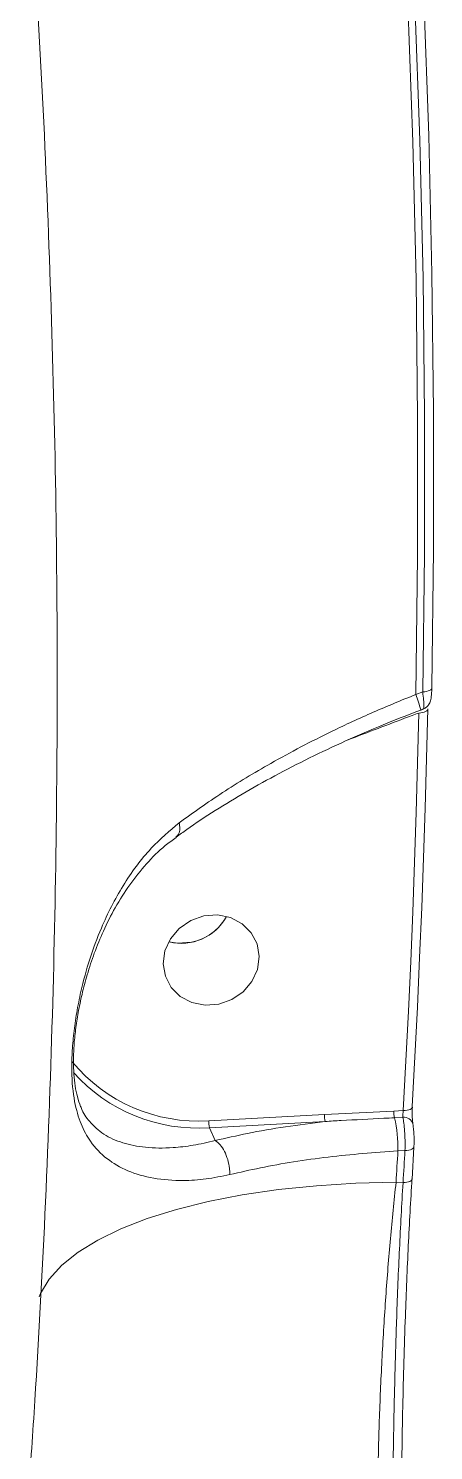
# Model space of a CAD drawing. Header units: millimetres. Extents: x -8607 to 7621, y -5747 to 4382.
# Drawn here: x 6061.2 to 6098.7, y -137.9 to -6.4 of the extents above; entities that cross this region are included whole.
import ezdxf

# ---------------------------------------------------------------- set-up
doc = ezdxf.new("R2010")
doc.units = ezdxf.units.MM
doc.layers.add('DIKOM_ОБЪЕКТ', color=7, linetype='Continuous')

msp = doc.modelspace()

# ---------------------------------------------------------------- linework, layer by layer
at = {"layer": 'DIKOM_ОБЪЕКТ', "color": 7, "linetype": 'Continuous', "lineweight": 15}
for p, q in [((6097.079, -67.976), (6097.734, -67.732)), ((6097.548, -69.394), (6097.791, -69.304)), ((6091.151, -72.047), (6090.823, -72.17)), ((6088.634, -106.804), (6095.054, -106.497)), ((6095.054, -106.497), (6095.933, -106.45)), ((6077.93, -107.381), (6088.634, -106.804)), ((6088.711, -107.453), (6078.007, -108.03)), ((6095.885, -107.067), (6095.118, -107.109)), ((6078.527, -109.211), (6078.007, -108.03)), ((6096.088, -110.13), (6095.436, -110.165)), ((6096.744, -112.794), (6096.923, -109.819)), ((6096.923, -109.819), (6096.916, -109.766)), ((6095.261, -113.072), (6095.908, -113.102))]:
    msp.add_line(p, q, dxfattribs=at)
at = {"layer": 'DIKOM_ОБЪЕКТ', "color": 7, "linetype": 'Continuous', "lineweight": 15, "flags": 128}
for points in [[(6095.54, 34.53), (6096.459, 21.85), (6097.223, 9.152), (6097.833, -3.563), (6098.288, -16.293), (6098.589, -29.037), (6098.736, -41.792), (6098.727, -54.558), (6098.564, -67.333)], [(6094.06, 34.011), (6094.98, 21.316), (6095.745, 8.603), (6096.355, -4.128), (6096.81, -16.874), (6097.111, -29.633), (6097.255, -42.404), (6097.245, -55.186), (6097.079, -67.976)], [(6097.734, -67.732), (6097.897, -54.968), (6097.906, -42.212), (6097.759, -29.467), (6097.459, -16.734), (6097.004, -4.014), (6096.394, 8.69), (6095.631, 21.378), (6094.713, 34.047)], [(6097.734, -67.732), (6097.919, -67.717), (6098.091, -67.688), (6098.244, -67.648), (6098.372, -67.598), (6098.472, -67.539), (6098.538, -67.473), (6098.569, -67.404), (6098.564, -67.333)], [(6095.933, -106.45), (6096.181, -101.853), (6096.41, -97.256), (6096.619, -92.659), (6096.808, -88.063), (6096.976, -83.467), (6097.125, -78.872), (6097.254, -74.278), (6097.363, -69.685)], [(6098.192, -69.286), (6098.083, -73.883), (6097.954, -78.481), (6097.805, -83.08), (6097.636, -87.679), (6097.447, -92.279), (6097.238, -96.88), (6097.009, -101.48), (6096.76, -106.081)], [(6097.363, -69.685), (6097.548, -69.67), (6097.721, -69.642), (6097.874, -69.602), (6098.003, -69.552), (6098.102, -69.493), (6098.168, -69.427), (6098.198, -69.357), (6098.2, -69.34)], [(6078.849, -96.612), (6080.056, -96.188), (6081.11, -95.468), (6081.925, -94.51), (6082.435, -93.391), (6082.598, -92.204), (6082.401, -91.043), (6081.861, -90.002), (6081.021, -89.167), (6079.949, -88.605), (6078.731, -88.36), (6077.468, -88.454), (6076.26, -88.878), (6075.206, -89.599), (6074.391, -90.557), (6073.882, -91.675), (6073.718, -92.863), (6073.915, -94.024), (6074.455, -95.064), (6075.295, -95.899), (6076.368, -96.462), (6077.585, -96.706), (6078.849, -96.612)], [(6076.33, -90.884), (6075.066, -90.977), (6074.222, -90.846)], [(6095.933, -106.45), (6096.118, -106.441), (6096.29, -106.419), (6096.443, -106.384), (6096.572, -106.338), (6096.671, -106.283), (6096.736, -106.22), (6096.767, -106.152), (6096.76, -106.081)], [(6096.826, -107.7), (6096.836, -107.753), (6096.841, -107.924)], [(6095.436, -110.165), (6095.414, -110.529), (6095.393, -110.892), (6095.371, -111.255), (6095.349, -111.619), (6095.327, -111.982), (6095.305, -112.346), (6095.283, -112.709), (6095.261, -113.072)], [(6095.908, -113.102), (6095.931, -112.731), (6095.954, -112.359), (6095.977, -111.988), (6095.999, -111.616), (6096.021, -111.245), (6096.044, -110.873), (6096.066, -110.502), (6096.088, -110.13)], [(6096.088, -110.13), (6096.272, -110.122), (6096.444, -110.1), (6096.596, -110.066), (6096.725, -110.021), (6096.824, -109.966), (6096.89, -109.904), (6096.921, -109.836), (6096.923, -109.819)], [(6095.261, -113.072), (6091.532, -113.166), (6087.897, -113.394), (6084.388, -113.754), (6081.037, -114.242), (6077.876, -114.855), (6074.932, -115.586), (6072.233, -116.429), (6069.803, -117.376), (6067.664, -118.418), (6065.837, -119.547), (6064.337, -120.752), (6063.178, -122.021), (6062.371, -123.344), (6062.227, -123.677)], [(6095.908, -113.102), (6096.093, -113.094), (6096.264, -113.073), (6096.417, -113.039), (6096.545, -112.995), (6096.645, -112.94), (6096.711, -112.878), (6096.742, -112.811), (6096.744, -112.794)]]:
    msp.add_lwpolyline(points, dxfattribs=at)
at = {"layer": 'DIKOM_ОБЪЕКТ', "color": 7, "linetype": 'Continuous', "lineweight": 15}
for centre, radius, start, end in [((6083.913, -73.127), 14.137, 15.31021, 21.36381), ((6097.375, -68.442), 0.986, 278.95164, 310.20717), ((6075.372, -86.194), 4.792, 256.69532, 330.37506), ((6075.379, -86.194), 4.785, 281.46294, 331.30258), ((6076.934, -92.325), 15.089, 219.55435, 273.78733), ((6076.925, -92.599), 15.469, 221.87897, 274.01374), ((6097.456, -106.556), 2.403, 178.59805, 193.2926), ((6080.015, -107.462), 2.087, 177.77853, 195.78713), ((6090.719, -106.885), 2.087, 177.77815, 195.78771), ((6083.424, -109.871), 12.016, 358.59805, 13.2926), ((6095.98, -107.942), 0.88, 15.91773, 96.1692)]:
    msp.add_arc(centre, radius, start, end, dxfattribs=at)
for points, knots in [([(6061.244, -142.077), (6061.449, -139.138), (6062.078, -130.073), (6062.871, -114.876), (6063.545, -96.492), (6063.897, -78.114), (6063.934, -59.75), (6063.66, -41.402), (6063.055, -23.078), (6062.341, -7.833), (6061.708, 1.293), (6061.498, 4.329)], [0, 0, 0, 0, 0.0602314, 0.1857242, 0.311177, 0.4365715, 0.561909, 0.6871905, 0.8124174, 0.9375913, 1, 1, 1, 1]), ([(6075.197, -79.83), (6076.504, -78.895), (6079.141, -77.01), (6083.89, -74.157), (6088.607, -71.683), (6093.135, -69.581), (6095.761, -68.513), (6097.079, -67.976)], [0, 0, 0, 0, 0.2106475, 0.4247497, 0.6762129, 0.837399, 1, 1, 1, 1]), ([(6097.781, -69.276), (6097.789, -69.282), (6097.826, -69.311), (6097.842, -69.052), (6097.822, -68.524), (6097.764, -67.995), (6097.734, -67.732)], [0, 0, 0, 0, 0.081936, 0.3839505, 0.6936976, 1, 1, 1, 1]), ([(6097.786, -69.301), (6097.793, -69.3), (6097.904, -69.281), (6098.074, -69.149), (6098.266, -68.956), (6098.382, -68.748), (6098.459, -68.537), (6098.526, -68.211), (6098.563, -67.831), (6098.568, -67.464), (6098.569, -67.373)], [0, 0, 0, 0, 0.0077306, 0.1295214, 0.2349629, 0.330383, 0.4257105, 0.5662042, 0.892501, 1, 1, 1, 1]), ([(6074.926, -81.16), (6075.245, -80.925), (6076.372, -80.094), (6078.527, -78.689), (6081.375, -76.957), (6084.429, -75.265), (6087.65, -73.625), (6091.017, -72.058), (6094.327, -70.638), (6096.536, -69.798), (6097.556, -69.41)], [0, 0, 0, 0, 0.05287443, 0.18675183, 0.32234655, 0.45959701, 0.59833404, 0.7382899, 0.87911985, 1, 1, 1, 1]), ([(6097.363, -69.685), (6097.161, -69.761), (6095.087, -70.539), (6093.018, -71.332), (6091.151, -72.047)], [0, 0, 0, 0, 0.0974053, 1, 1, 1, 1]), ([(6079.876, -112.366), (6079.134, -112.517), (6077.637, -112.821), (6075.232, -112.965), (6072.738, -112.767), (6070.375, -112.073), (6068.427, -110.945), (6067.03, -109.49), (6066.066, -107.729), (6065.454, -105.649), (6065.228, -103.341), (6065.271, -101.12), (6065.423, -99.299), (6065.697, -97.378), (6066.162, -95.055), (6066.892, -92.399), (6068.126, -89.073), (6069.944, -85.557), (6072.347, -82.25), (6074.31, -80.583), (6075.197, -79.83)], [0, 0, 0, 0, 0.0446305, 0.0901844, 0.1578887, 0.2276906, 0.2976102, 0.3691165, 0.424259, 0.4808154, 0.5408157, 0.5708599, 0.6019605, 0.6340833, 0.6670382, 0.7192629, 0.7727753, 0.8517178, 0.932987, 1, 1, 1, 1]), ([(6074.88, -81.129), (6074.949, -81.086), (6075.145, -80.964), (6075.263, -80.541), (6075.253, -80.112), (6075.204, -79.869), (6075.197, -79.83)], [0, 0, 0, 0, 0.2088355, 0.5926861, 0.9345751, 1, 1, 1, 1]), ([(6066.114, -106.123), (6066.102, -106.101), (6065.968, -105.85), (6065.778, -105.226), (6065.56, -104.237), (6065.437, -103.125), (6065.396, -101.88), (6065.448, -100.487), (6065.597, -98.958), (6065.846, -97.342), (6066.202, -95.629), (6066.692, -93.787), (6067.344, -91.821), (6068.196, -89.745), (6069.279, -87.614), (6070.599, -85.525), (6072.144, -83.606), (6073.589, -82.137), (6074.579, -81.436), (6074.926, -81.19)], [0, 0, 0, 0, 0.005684, 0.0652949, 0.117485, 0.1657583, 0.2100707, 0.2574302, 0.304746, 0.3539626, 0.4065068, 0.4647558, 0.5314149, 0.6047345, 0.6863065, 0.7743011, 0.8633652, 0.9521704, 1, 1, 1, 1]), ([(6066.113, -106.123), (6066.116, -106.133), (6066.295, -106.719), (6066.956, -107.556), (6068.169, -108.709), (6069.899, -109.474), (6072.028, -109.904), (6074.262, -109.939), (6076.475, -109.685), (6077.827, -109.398), (6078.528, -109.213), (6078.529, -109.213)], [0, 0, 0, 0, 0.00221086, 0.13135814, 0.29585246, 0.46366998, 0.62434089, 0.78892103, 0.89352909, 0.99994452, 1, 1, 1, 1]), ([(6095.885, -107.067), (6095.885, -107.033), (6095.883, -106.964), (6095.892, -106.811), (6095.907, -106.642), (6095.922, -106.519), (6095.931, -106.458), (6095.933, -106.45)], [0, 0, 0, 0, 0.24025452, 0.48115304, 0.72227913, 0.96285858, 1, 1, 1, 1]), ([(6096.826, -107.701), (6096.824, -107.691), (6096.818, -107.662), (6096.797, -107.528), (6096.773, -107.282), (6096.755, -106.911), (6096.752, -106.497), (6096.765, -106.25), (6096.77, -106.143)], [0, 0, 0, 0, 0.0633039, 0.1889737, 0.3647227, 0.577914, 0.817143, 1, 1, 1, 1]), ([(6078.527, -109.211), (6079.519, -108.987), (6081.614, -108.515), (6085.018, -107.919), (6087.476, -107.609), (6088.711, -107.453)], [0, 0, 0, 0, 0.3093528, 0.6532138, 1, 1, 1, 1]), ([(6095.118, -107.109), (6094.789, -107.126), (6093.145, -107.214), (6091.009, -107.315), (6089.205, -107.423), (6088.711, -107.453)], [0, 0, 0, 0, 0.1536563, 0.7683028, 1, 1, 1, 1]), ([(6096.088, -110.13), (6096.089, -110.09), (6096.1, -109.787), (6096.103, -109.175), (6096.065, -108.336), (6095.992, -107.578), (6095.921, -107.237), (6095.885, -107.067)], [0, 0, 0, 0, 0.0372364, 0.2781056, 0.5188615, 0.7593902, 1, 1, 1, 1]), ([(6096.841, -107.924), (6096.859, -108.026), (6096.895, -108.231), (6096.927, -108.687), (6096.937, -109.192), (6096.928, -109.56), (6096.917, -109.742), (6096.916, -109.766)], [0, 0, 0, 0, 0.2407363, 0.4813566, 0.7220917, 0.9627992, 1, 1, 1, 1]), ([(6078.529, -109.213), (6078.528, -109.213), (6078.527, -109.212), (6078.527, -109.211), (6078.527, -109.211)], [0, 0, 0, 0, 0.8025649, 1, 1, 1, 1]), ([(6078.529, -109.213), (6078.683, -109.328), (6078.992, -109.558), (6079.399, -110.196), (6079.705, -110.965), (6079.849, -111.678), (6079.878, -112.14), (6079.876, -112.324), (6079.876, -112.366)], [0, 0, 0, 0, 0.2123422, 0.4246843, 0.6370268, 0.84937, 0.965475, 1, 1, 1, 1]), ([(6095.436, -110.165), (6093.263, -110.33), (6088.854, -110.663), (6083.687, -111.498), (6080.812, -112.153), (6079.876, -112.366)], [0, 0, 0, 0, 0.3958736, 0.80322, 1, 1, 1, 1]), ([(6095.261, -113.072), (6095.082, -114.799), (6094.725, -118.251), (6094.296, -123.669), (6093.955, -129.195), (6093.711, -134.773), (6093.568, -140.328), (6093.53, -145.789), (6093.597, -151.087), (6093.767, -156.152), (6094.043, -160.907), (6094.417, -165.294), (6094.765, -168.259), (6094.981, -169.755), (6095.023, -170.042)], [0, 0, 0, 0, 0.0874426, 0.1748852, 0.2633131, 0.3520184, 0.4404463, 0.5297495, 0.6193385, 0.7086419, 0.7985505, 0.8887507, 0.9786595, 1, 1, 1, 1]), ([(6096.737, -112.741), (6096.619, -114.792), (6096.38, -118.93), (6096.147, -124.645), (6095.986, -129.642), (6095.88, -133.881), (6095.801, -138.153), (6095.748, -142.372), (6095.718, -146.486), (6095.707, -150.49), (6095.713, -154.405), (6095.732, -158.145), (6095.759, -161.668), (6095.792, -164.967), (6095.827, -168.085), (6095.849, -169.952), (6095.86, -170.889)], [0, 0, 0, 0, 0.1013046, 0.2043245, 0.2693234, 0.3347703, 0.4016321, 0.4689837, 0.5341683, 0.5998078, 0.6668825, 0.7344532, 0.7996653, 0.8653309, 0.9324208, 1, 1, 1, 1]), ([(6095.023, -170.042), (6095.012, -168.831), (6094.991, -166.403), (6094.956, -162.196), (6094.926, -157.637), (6094.909, -152.728), (6094.915, -147.556), (6094.95, -142.184), (6095.026, -136.678), (6095.144, -131.113), (6095.321, -125.26), (6095.566, -119.184), (6095.794, -115.13), (6095.908, -113.102)], [0, 0, 0, 0, 0.0883724, 0.177024, 0.2653923, 0.353767, 0.4424254, 0.5308005, 0.6189458, 0.7073715, 0.795519, 0.8977589, 1, 1, 1, 1])]:
    msp.add_open_spline(points, degree=3, knots=knots, dxfattribs=at)

doc.saveas('drawing.dxf')
